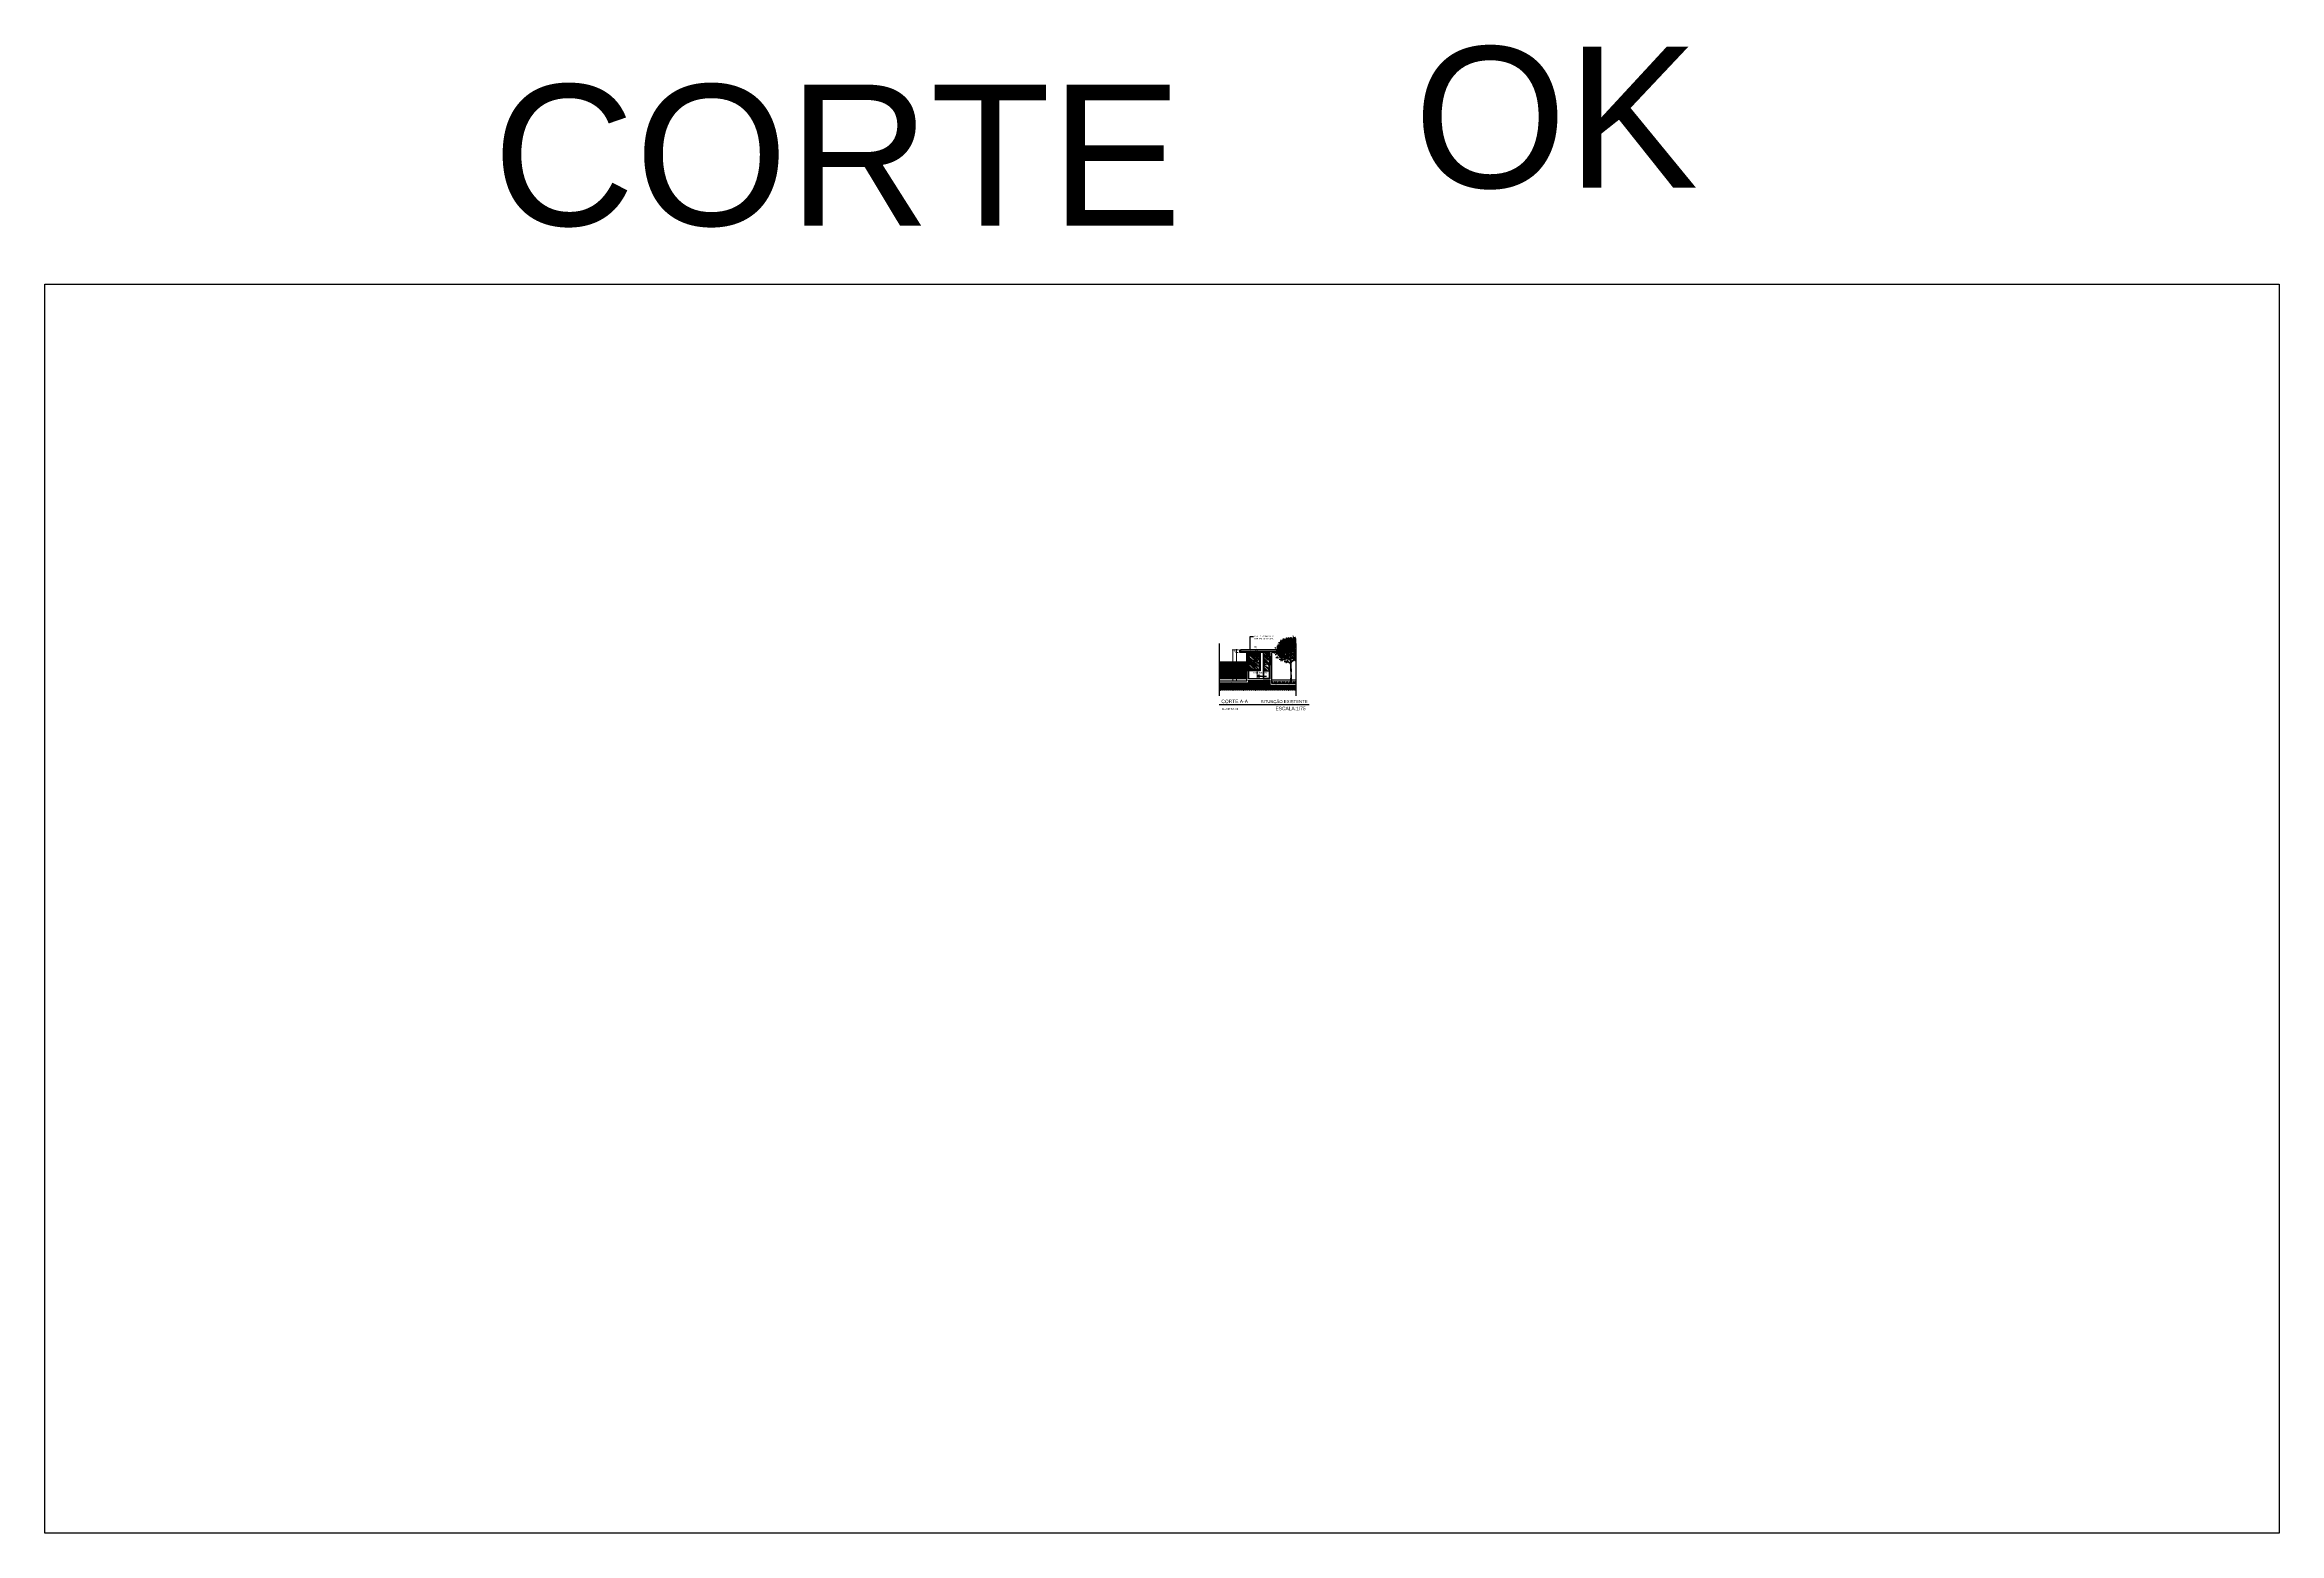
# Model space of a CAD drawing. Header units: metres. Extents: x 2146 to 3549, y -305 to 114.
# Drawn here: x 2759.4 to 2951.1, y -305 to -177.3 of the extents above; entities that cross this region are included whole.
import ezdxf
from ezdxf import colors
from ezdxf.entities.mleader import LeaderData, LeaderLine
from ezdxf.math import Vec2, Vec3

# ---------------------------------------------------------------- set-up
doc = ezdxf.new("R2010")
doc.units = ezdxf.units.M
doc.header["$LTSCALE"] = 6
doc.header["$MEASUREMENT"] = 0
doc.linetypes.add('DASHDOT', pattern=[1, 0.5, -0.25, 0, -0.25])
for name, color, linetype, lineweight in [('2prancha', 4, 'Continuous', 18), ('HACH', 251, 'Continuous', 5), ('texto', 3, 'Continuous', 25)]:
    doc.layers.add(name, color=color, linetype=linetype, lineweight=lineweight)
for name, color, linetype in [('COTA 1 100', 2, 'Continuous'), ('COTA DE NÍVEL', 7, 'Continuous'), ('Layout', 250, 'Continuous'), ('Layout-int', 1, 'Continuous'), ('PENA 0.05', 8, 'Continuous'), ('PENA 0.15', 7, 'Continuous'), ('PENA 0.2', 2, 'Continuous'), ('PENA 01', 1, 'Continuous'), ('PENA 02', 2, 'Continuous'), ('PENA 03', 3, 'Continuous'), ('PENA 06', 6, 'Continuous'), ('TXT ESPECIFICAÇÕES', 7, 'Continuous')]:
    doc.layers.add(name, color=color, linetype=linetype)
doc.styles.add('GRAF', font='GRAF.SHX')
doc.styles.add('Luana', font='arial.ttf')
doc.styles.get("Standard").update_dxf_attribs({"font": 'arial.ttf'})
doc.dimstyles.new('arial75', dxfattribs={"dimtxt": 0.15, "dimasz": 0.05, "dimexe": 0.075, "dimexo": 0.15, "dimgap": 0.075, "dimtad": 1, "dimzin": 4, "dimdsep": 46, "dimtxsty": 'Luana', "dimblk": 'ARCHTICK', "dimcen": 0, "dimclrd": 7, "dimclre": 7, "dimclrt": 256, "dimadec": 0, "dimazin": 0, "dimtfac": 1, "dimtix": 1, "dimtmove": 2, "dimatfit": 3, "dimldrblk": 'CLOSEDBLANK', "dimfxl": 0, "dimlwd": 5, "dimlwe": 5, "dimarcsym": 0})

# ---------------------------------------------------------------- blocks, each defined once
blk = doc.blocks.new('Arv017')
for points in [[(-886, 4150), (-889, 4166)], [(-618, 3975), (-889, 4157)], [(-41, 3278), (-256, 3519), (-889, 3902)], [(-889, 3885), (-296, 3492), (-889, 3591)], [(-349, 4324), (-28, 3908), (-68, 4673), (-497, 5773)], [(-188, 4995), (-470, 5102)], [(-14, 3278), (-28, 3841), (-376, 4324)], [(-41, 5384), (-322, 5760)], [(-68, 4512), (-282, 4686)], [(-28, 5129), (-269, 5424)], [(-41, 4767), (-242, 5169)], [(-41, 5277), (227, 5719)], [(-1, 4042), (-41, 5371)], [(-14, 5371), (26, 5934)], [(-14, 5357), (200, 5518)], [(13, 4405), (-14, 5156), (-1, 5330)], [(402, 3935), (26, 3546), (-1, 3788)], [(13, 2580), (53, 3439), (107, 3586), (375, 3868)], [(26, 4740), (160, 4928)], [(53, 3586), (26, 4351), (442, 4673)], [(26, 4418), (227, 4526)], [(40, 1694), (53, 3197), (120, 3492), (469, 3962), (831, 4163), (1461, 4109)], [(563, 5075), (697, 5250)], [(563, 4069), (845, 4203)], [(643, 4109), (1260, 4458)], [(898, 3841), (1314, 3881)], [(1019, 4324), (1099, 4619)], [(-54, -23), (-14, 2217), (-28, 3130), (-296, 3492)], [(-1, 3184), (-242, 3452)], [(-1, 3), (13, 2083), (80, -23)], [(2, 2837), (18, 3158)], [(7, 2123), (13, 2568)], [(66, 2754), (147, 2969), (375, 3170)], [(93, 2969), (482, 3264)], [(603, 3425), (482, 3264), (938, 3398)], [(979, 3734), (1448, 3533)], [(1233, 3626), (1408, 3667)]]:
    blk.add_lwpolyline(points)
at = {"layer": 'Layout-int', "color": 0}
for points in [[(-904, 4536), (-403, 4536)], [(-889, 7096), (893, 7096)], [(-889, 7033), (884, 7033)], [(-889, 6971), (874, 6971)], [(-889, 6908), (1432, 6908)], [(-889, 6846), (1401, 6846)], [(-889, 6784), (1846, 6784)], [(-889, 6721), (1856, 6721)], [(-889, 6659), (1827, 6659)], [(-889, 6596), (1799, 6596)], [(-889, 6534), (2140, 6534)], [(-889, 6471), (2074, 6471)], [(-889, 6409), (2008, 6409)], [(-889, 6346), (1942, 6346)], [(-889, 6284), (2009, 6284)], [(-889, 6222), (2005, 6222)], [(-889, 6159), (2000, 6159)], [(-889, 6097), (2210, 6097)], [(-889, 6034), (-40, 6034)], [(-889, 5972), (-67, 5972)], [(-889, 5909), (-817, 5909)], [(-889, 5847), (-814, 5847)], [(-889, 5785), (-810, 5785)], [(-889, 5535), (-785, 5535)], [(-889, 5472), (-432, 5472)], [(-889, 5410), (-415, 5410)], [(-889, 5347), (-399, 5347)], [(-889, 5285), (-756, 5285)], [(-889, 5223), (-659, 5223)], [(-889, 5160), (-563, 5160)], [(-889, 5098), (-466, 5098)], [(-889, 5035), (-805, 5035)], [(-889, 4973), (-794, 4973)], [(-889, 4910), (-782, 4910)], [(-889, 4848), (-770, 4848)], [(-889, 4786), (-882, 4786)], [(-889, 4723), (-811, 4723)], [(-889, 4661), (-739, 4661)], [(-889, 4598), (-456, 4598)], [(-889, 3849), (-775, 3849)], [(-864, 5722), (-807, 5722)], [(-859, 7158), (-141, 7158)], [(-851, 4473), (-350, 4473)], [(-840, 7221), (-266, 7221)], [(-821, 7283), (-252, 7283)], [(-805, 5035), (-370, 5035)], [(-798, 4411), (-667, 4411)], [(-798, 4224), (-394, 4224)], [(-797, 5909), (-94, 5909)], [(-767, 3911), (-244, 3911)], [(-762, 5847), (-443, 5847)], [(-753, 3849), (-139, 3849)], [(-752, 7345), (-405, 7345)], [(-745, 4348), (-709, 4348)], [(-738, 7470), (-694, 7470)], [(-738, 7408), (-613, 7408)], [(-738, 4661), (-264, 4661)], [(-735, 4973), (-556, 4973)], [(-729, 4161), (-663, 4161)], [(-726, 5785), (-406, 5785)], [(-725, 4723), (-323, 4723)], [(-713, 4786), (-381, 4786)], [(-700, 4848), (-439, 4848)], [(-691, 5722), (-497, 5722)], [(-688, 4910), (-497, 4910)], [(-684, 4286), (-448, 4286)], [(-673, 5285), (-383, 5285)], [(-668, 4348), (-502, 4348)], [(-661, 4099), (-559, 4099)], [(-656, 5660), (-481, 5660)], [(-653, 4411), (-297, 4411)], [(-643, 5535), (-448, 5535)], [(-620, 5597), (-464, 5597)], [(-592, 4036), (-454, 4036)], [(-533, 7408), (-389, 7408)], [(-523, 3974), (-349, 3974)], [(-482, 7470), (-373, 7470)], [(-467, 5722), (-369, 5722)], [(-431, 7533), (-357, 7533)], [(-417, 5223), (-366, 5223)], [(-415, 5847), (-174, 5847)], [(-414, 5660), (-333, 5660)], [(-382, 4348), (-243, 4348)], [(-380, 7595), (-341, 7595)], [(-362, 5597), (-296, 5597)], [(-341, 5785), (-131, 5785)], [(-336, 7345), (-234, 7345)], [(-329, 7658), (-324, 7658)], [(-309, 5535), (-260, 5535)], [(-276, 4598), (-206, 4598)], [(-268, 5722), (-88, 5722)], [(-256, 5472), (-223, 5472)], [(-220, 7408), (-216, 7408)], [(-204, 5410), (-187, 5410)], [(-195, 4286), (-190, 4286)], [(-194, 5660), (43, 5660)], [(-151, 5347), (-150, 5347)], [(-120, 5597), (12, 5597)], [(-108, 7408), (-88, 7408)], [(-108, 7345), (-44, 7345)], [(-108, 7283), (151, 7283)], [(-108, 7221), (147, 7221)], [(-108, 7158), (903, 7158)], [(-64, 5722), (74, 5722)], [(-55, 5785), (105, 5785)], [(-47, 5847), (137, 5847)], [(-47, 5535), (-19, 5535)], [(-39, 5909), (168, 5909)], [(-30, 5972), (199, 5972)], [(-22, 6034), (2170, 6034)], [(29, 7345), (154, 7345)], [(91, 7408), (157, 7408)], [(136, 4910), (158, 4910)], [(139, 4973), (190, 4973)], [(140, 5535), (187, 5535)], [(143, 5035), (221, 5035)], [(146, 5098), (252, 5098)], [(148, 5597), (264, 5597)], [(149, 5160), (403, 5160)], [(152, 5223), (387, 5223)], [(154, 7470), (160, 7470)], [(155, 5285), (370, 5285)], [(157, 5660), (341, 5660)], [(159, 5347), (354, 5347)], [(162, 7221), (528, 7221)], [(166, 5722), (418, 5722)], [(174, 5785), (494, 5785)], [(183, 5847), (2367, 5847)], [(183, 5410), (632, 5410)], [(191, 5909), (2463, 5909)], [(200, 5972), (2390, 5972)], [(223, 4224), (651, 4224)], [(238, 5472), (2352, 5472)], [(241, 7283), (560, 7283)], [(248, 3974), (862, 3974)], [(251, 4161), (583, 4161)], [(255, 5098), (419, 5098)], [(256, 5035), (435, 5035)], [(258, 4973), (712, 4973)], [(260, 4910), (630, 4910)], [(262, 4848), (549, 4848)], [(263, 4786), (467, 4786)], [(265, 4723), (386, 4723)], [(267, 4661), (304, 4661)], [(279, 4036), (551, 4036)], [(279, 3911), (1284, 3911)], [(293, 5535), (2359, 5535)], [(311, 3849), (572, 3849)], [(314, 4286), (764, 4286)], [(321, 7345), (412, 7345)], [(349, 5597), (1832, 5597)], [(366, 5347), (594, 5347)], [(401, 7408), (438, 7408)], [(404, 5660), (2206, 5660)], [(405, 4348), (819, 4348)], [(414, 4536), (662, 4536)], [(415, 5285), (557, 5285)], [(421, 4099), (567, 4099)], [(458, 4598), (863, 4598)], [(459, 5722), (2392, 5722)], [(464, 5223), (520, 5223)], [(491, 5035), (1976, 5035)], [(497, 4411), (814, 4411)], [(501, 4661), (908, 4661)], [(514, 5785), (2347, 5785)], [(544, 4723), (952, 4723)], [(560, 7221), (912, 7221)], [(572, 4036), (775, 4036)], [(588, 4786), (996, 4786)], [(588, 4473), (882, 4473)], [(605, 5098), (2029, 5098)], [(610, 3849), (1302, 3849)], [(631, 4848), (1040, 4848)], [(644, 7283), (735, 7283)], [(657, 5410), (2415, 5410)], [(657, 5347), (2289, 5347)], [(657, 5285), (2538, 5285)], [(674, 4910), (1870, 4910)], [(679, 4536), (897, 4536)], [(718, 4973), (1923, 4973)], [(720, 5160), (2096, 5160)], [(727, 7345), (761, 7345)], [(834, 5223), (2352, 5223)], [(872, 7283), (922, 7283)], [(878, 4099), (961, 4099)], [(884, 6971), (1463, 6971)], [(886, 4036), (1248, 4036)], [(895, 3974), (1266, 3974)], [(931, 7033), (1313, 7033)], [(978, 7096), (1355, 7096)], [(1024, 7158), (1036, 7158)], [(1024, 4161), (1250, 4161)], [(1042, 4099), (2033, 4099)], [(1062, 4848), (2531, 4848)], [(1068, 4786), (2502, 4786)], [(1075, 4723), (1267, 4723)], [(1081, 4661), (1158, 4661)], [(1196, 4536), (2271, 4536)], [(1206, 4348), (2267, 4348)], [(1210, 7158), (1262, 7158)], [(1236, 4598), (2496, 4598)], [(1246, 4286), (2065, 4286)], [(1257, 4036), (1917, 4036)], [(1265, 4473), (2205, 4473)], [(1281, 4661), (2639, 4661)], [(1324, 7158), (1396, 7158)], [(1326, 4723), (2515, 4723)], [(1326, 4224), (1713, 4224)], [(1334, 4411), (2236, 4411)], [(1358, 3974), (1801, 3974)], [(1406, 4161), (1915, 4161)], [(1418, 6846), (1569, 6846)], [(1423, 7221), (1438, 7221)], [(1458, 3911), (1753, 3911)], [(1534, 6908), (1569, 6908)], [(1588, 6846), (1820, 6846)], [(1681, 6908), (1794, 6908)], [(1821, 6596), (1931, 6596)], [(2054, 6159), (2250, 6159)], [(2142, 4036), (2434, 4036)], [(2173, 3974), (2643, 3974)], [(2197, 4099), (2457, 4099)], [(2204, 6222), (2289, 6222)], [(2204, 3911), (2257, 3911)], [(2208, 5098), (2492, 5098)], [(2322, 5160), (2394, 5160)], [(2333, 5035), (2418, 5035)], [(2357, 4910), (2561, 4910)], [(2359, 5597), (2373, 5597)], [(2371, 6034), (2399, 6034)], [(2496, 5597), (2748, 5597)], [(2499, 4161), (2506, 4161)], [(2543, 5660), (2588, 5660)], [(2556, 4473), (2728, 4473)], [(2609, 4411), (2641, 4411)], [(2738, 4786), (2924, 4786)], [(2739, 5660), (2810, 5660)], [(2765, 4848), (3018, 4848)], [(2793, 4910), (2855, 4910)], [(2820, 4973), (2836, 4973)], [(-889, 3787), (-441, 3787)], [(-889, 3724), (-522, 3724)], [(-889, 3662), (-697, 3662)], [(-889, 3599), (-648, 3599)], [(-889, 3474), (-702, 3474)], [(-659, 3537), (-600, 3537)], [(-645, 3662), (-419, 3662)], [(-551, 3474), (-318, 3474)], [(-420, 3599), (-316, 3599)], [(342, 3787), (588, 3787)], [(373, 3724), (605, 3724)], [(441, 3662), (622, 3662)], [(485, 3162), (505, 3162)], [(493, 3225), (1020, 3225)], [(502, 3287), (1161, 3287)], [(509, 3474), (540, 3474)], [(509, 3412), (647, 3412)], [(509, 3349), (936, 3349)], [(545, 3599), (639, 3599)], [(650, 3537), (655, 3537)], [(663, 3162), (812, 3162)], [(678, 3412), (751, 3412)], [(700, 3787), (978, 3787)], [(716, 3474), (751, 3474)], [(791, 3724), (969, 3724)], [(793, 3100), (868, 3100)], [(855, 3412), (1021, 3412)], [(881, 3662), (959, 3662)], [(922, 3037), (924, 3037)], [(991, 3787), (1320, 3787)], [(1095, 3474), (1106, 3474)], [(1412, 3662), (2021, 3662)], [(1436, 3599), (1807, 3599)], [(1461, 3537), (1744, 3537)], [(1471, 3724), (1615, 3724)], [(1485, 3474), (1541, 3474)], [(1510, 3412), (1520, 3412)], [(1658, 3474), (1794, 3474)], [(1802, 3412), (1843, 3412)]]:
    blk.add_lwpolyline(points, dxfattribs=at)
blk = doc.blocks.new('_ArchTick')
at = {"color": 0, "linetype": 'ByBlock', "const_width": 0.15}
blk.add_lwpolyline([(-0.5, -0.5), (0.5, 0.5)], dxfattribs=at)
blk = doc.blocks.new('*D42')
at = {"layer": 'COTA 1 100', "color": 7, "lineweight": 5}
for p, q in [((2863.52, -229.45), (2863.33, -229.45)), ((2863.4, -229.45), (2863.4, -231.7)), ((2863.52, -231.7), (2863.33, -231.7))]:
    blk.add_line(p, q, dxfattribs=at)
at = {"layer": 'Defpoints', "color": 0}
for p in [(2863.67, -229.45), (2863.4, -231.7), (2863.67, -231.7)]:
    blk.add_point(p, dxfattribs=at)
at = {"layer": 'COTA 1 100', "color": 7, "lineweight": 5, "xscale": 0.05, "yscale": 0.05, "zscale": 0.05}
for p, rotation in [((2863.4, -229.45), 90), ((2863.4, -231.7), 270)]:
    blk.add_blockref('_ArchTick', p, dxfattribs=dict(at, rotation=rotation))
at = {"layer": 'COTA 1 100', "insert": (2863.25, -230.57), "char_height": 0.15, "attachment_point": 5, "rotation": 90, "style": 'Luana'}
blk.add_mtext('2.25', dxfattribs=at)
blk = doc.blocks.new('_ClosedBlank')
at = {"layer": '2prancha', "color": 0, "lineweight": -2}
for p, q in [((-1, 0.2), (0, 0)), ((-1, 0.2), (-1, -0.2)), ((0, 0), (-1, -0.2))]:
    blk.add_line(p, q, dxfattribs=at)
blk = doc.blocks.new('*D43')
at = {"layer": 'COTA 1 100', "color": 7, "lineweight": 5}
for p, q in [((2863.44, -229.35), (2863.33, -229.35)), ((2863.52, -229.45), (2863.33, -229.45)), ((2863.4, -229.35), (2863.4, -229.3)), ((2863.4, -229.45), (2863.4, -229.35)), ((2863.4, -229.45), (2863.4, -229.5))]:
    blk.add_line(p, q, dxfattribs=at)
at = {"layer": 'Defpoints', "color": 0}
for p in [(2863.4, -229.35), (2863.59, -229.35), (2863.67, -229.45)]:
    blk.add_point(p, dxfattribs=at)
at = {"layer": 'COTA 1 100', "color": 7, "lineweight": 5, "xscale": 0.05, "yscale": 0.05, "zscale": 0.05}
for p, rotation in [((2863.4, -229.35), 270), ((2863.4, -229.45), 90)]:
    blk.add_blockref('_ArchTick', p, dxfattribs=dict(at, rotation=rotation))
at = {"layer": 'COTA 1 100', "insert": (2863.25, -229.4), "char_height": 0.15, "attachment_point": 5, "rotation": 90, "style": 'Luana'}
blk.add_mtext('.10', dxfattribs=at)
blk = doc.blocks.new('*D44')
at = {"layer": 'COTA 1 100', "color": 7, "lineweight": 5}
for p, q in [((2863.44, -229.2), (2863.33, -229.2)), ((2863.44, -229.35), (2863.33, -229.35)), ((2863.4, -229.2), (2863.4, -229.15)), ((2863.4, -229.35), (2863.4, -229.2)), ((2863.4, -229.35), (2863.4, -229.4))]:
    blk.add_line(p, q, dxfattribs=at)
at = {"layer": 'Defpoints', "color": 0}
for p in [(2863.4, -229.2), (2863.59, -229.2), (2863.59, -229.35)]:
    blk.add_point(p, dxfattribs=at)
at = {"layer": 'COTA 1 100', "color": 7, "lineweight": 5, "xscale": 0.05, "yscale": 0.05, "zscale": 0.05}
for p, rotation in [((2863.4, -229.2), 270), ((2863.4, -229.35), 90)]:
    blk.add_blockref('_ArchTick', p, dxfattribs=dict(at, rotation=rotation))
at = {"layer": 'COTA 1 100', "insert": (2863.25, -229.02), "char_height": 0.15, "attachment_point": 5, "rotation": 90, "style": 'Luana'}
blk.add_mtext('.15', dxfattribs=at)
blk = doc.blocks.new('*D45')
at = {"layer": 'COTA 1 100', "color": 7, "lineweight": 5}
for p, q in [((2861.77, -229.2), (2861.57, -229.2)), ((2861.77, -229.45), (2861.57, -229.45)), ((2861.64, -229.2), (2861.64, -229.15)), ((2861.64, -229.2), (2861.64, -229.45)), ((2861.64, -229.45), (2861.64, -229.5))]:
    blk.add_line(p, q, dxfattribs=at)
at = {"layer": 'Defpoints', "color": 0}
for p in [(2861.64, -229.45), (2861.92, -229.2), (2861.92, -229.45)]:
    blk.add_point(p, dxfattribs=at)
at = {"layer": 'COTA 1 100', "color": 7, "lineweight": 5, "xscale": 0.05, "yscale": 0.05, "zscale": 0.05}
for p, rotation in [((2861.64, -229.2), 270), ((2861.64, -229.45), 90)]:
    blk.add_blockref('_ArchTick', p, dxfattribs=dict(at, rotation=rotation))
at = {"layer": 'COTA 1 100', "insert": (2861.49, -229.32), "char_height": 0.15, "attachment_point": 5, "rotation": 90, "style": 'Luana'}
blk.add_mtext('.25', dxfattribs=at)
blk = doc.blocks.new('*D46')
at = {"layer": 'COTA 1 100', "color": 7, "lineweight": 5}
for p, q in [((2861.77, -229.45), (2861.57, -229.45)), ((2861.64, -229.45), (2861.64, -231.89)), ((2862.14, -231.89), (2861.57, -231.89))]:
    blk.add_line(p, q, dxfattribs=at)
at = {"layer": 'Defpoints', "color": 0}
for p in [(2861.92, -229.45), (2861.64, -231.89), (2862.52, -231.89)]:
    blk.add_point(p, dxfattribs=at)
at = {"layer": 'COTA 1 100', "color": 7, "lineweight": 5, "xscale": 0.05, "yscale": 0.05, "zscale": 0.05}
for p, rotation in [((2861.64, -229.45), 90), ((2861.64, -231.89), 270)]:
    blk.add_blockref('_ArchTick', p, dxfattribs=dict(at, rotation=rotation))
at = {"layer": 'COTA 1 100', "insert": (2861.49, -230.67), "char_height": 0.15, "attachment_point": 5, "rotation": 90, "style": 'Luana'}
blk.add_mtext('2.44', dxfattribs=at)
blk = doc.blocks.new('*D47')
at = {"layer": 'COTA 1 100', "color": 7, "lineweight": 5}
for p, q in [((2861.82, -229.2), (2861.25, -229.2)), ((2861.32, -229.2), (2861.32, -231.89)), ((2861.82, -231.89), (2861.25, -231.89))]:
    blk.add_line(p, q, dxfattribs=at)
at = {"layer": 'Defpoints', "color": 0}
for p in [(2862.02, -229.2), (2861.32, -231.89), (2862.02, -231.89)]:
    blk.add_point(p, dxfattribs=at)
at = {"layer": 'COTA 1 100', "color": 7, "lineweight": 5, "xscale": 0.05, "yscale": 0.05, "zscale": 0.05}
for p, rotation in [((2861.32, -229.2), 90), ((2861.32, -231.89), 270)]:
    blk.add_blockref('_ArchTick', p, dxfattribs=dict(at, rotation=rotation))
at = {"layer": 'COTA 1 100', "insert": (2861.17, -230.54), "char_height": 0.15, "attachment_point": 5, "rotation": 90, "style": 'Luana'}
blk.add_mtext('2.69', dxfattribs=at)
blk = doc.blocks.new('NIV02')
h = blk.add_hatch(color=256)
h.paths.add_polyline_path([(-43.1, -49, 0.414214), (-44.6, -50.5), (-43.1, -50.5)])
h.paths.add_polyline_path([(-43.1, -52, 0.414214), (-41.6, -50.5), (-43.1, -50.5)])
for p, q in [((-46.3, -50.5), (-28.7, -50.5)), ((-43.1, -47.4), (-43.1, -55.6))]:
    blk.add_line(p, q)
blk.add_lwpolyline([(-42.4, -54.3), (-43.1, -55.6), (-43.8, -54.3)])
blk.add_circle((-43.1, -50.5), 1.5)
at = {"style": 'GRAF'}
blk.add_attdef('ELEV', (-40.7, -50), '', height=1.26, dxfattribs=at)

msp = doc.modelspace()

# ---------------------------------------------------------------- hatches: boundary and pattern name
at = {"layer": 'HACH'}
h = msp.add_hatch(dxfattribs=at)
h.set_pattern_fill('AR-RROOF,_O', color=256, scale=0.2, angle=45)
h.set_pattern_definition([(135, (261.5457, -501.76155), (-0.169705627, 0.45254834), [3, -0.4, 1, -0.2]), (135, (261.42832, -501.50274), (0.32951176, 0.046669048), [0.6, -0.066, 1.2, -0.15]), (135, (261.5952, -501.57063), (-0.640638744, 0.830143361), [1.6, -0.28, 0.8, -0.2])])
h.paths.add_polyline_path([(2863.17, -230.94), (2863.609, -230.94), (2863.609, -229.73), (2863.17, -229.73)])
h.paths.add_polyline_path([(2863.14, -229.73), (2862.73, -229.73), (2862.73, -230.94), (2863.14, -230.94)])
h.paths.add_polyline_path([(2862.73, -229.51), (2862.73, -229.64), (2863.609, -229.64), (2863.609, -229.51)])
h.paths.add_polyline_path([(2864.449, -229.74), (2863.989, -229.74), (2863.989, -231), (2864.449, -231)])
h.paths.add_polyline_path([(2864.489, -229.67), (2864.489, -229.48), (2863.949, -229.48), (2863.949, -229.67)])
at = {"layer": 'HACH', "ltscale": 1.5}
h = msp.add_hatch(dxfattribs=at)
h.set_pattern_fill('DOTS', color=35, scale=0.5, angle=90, style=0)
h.set_pattern_definition([(90, (2864.669253, -232.089787), (-0.03125, 0.015625), [0, -0.03125])])
h.paths.add_polyline_path([(2866.762, -231.89), (2864.669, -231.89), (2864.669, -232.09), (2866.762, -232.09)])
at = {"layer": 'PENA 01', "ltscale": 1.5}
h = msp.add_hatch(dxfattribs=at)
h.set_pattern_fill('_USER', color=256, scale=0.1, angle=90, style=0, pattern_type=0)
h.set_pattern_definition([(90, (2862.46925, -231.69979), (0.1, 6e-18), [])])
h.paths.add_polyline_path([(2860.182, -231.65), (2860.182, -230.22), (2862.469, -230.22), (2862.469, -231.65)])
h = msp.add_hatch(dxfattribs=at)
h.set_pattern_fill('_USER', color=256, scale=0.1, angle=90, style=0, pattern_type=0)
h.set_pattern_definition([(90, (2862.48425, -231.69979), (0.1, 6e-18), [])])
h.paths.add_polyline_path([(2860.182, -231.65), (2860.182, -230.22), (2862.484, -230.22), (2862.484, -231.65)])
h = msp.add_hatch(dxfattribs=at)
h.set_pattern_fill('EARTH', color=256, scale=0.5, angle=45, style=0, double=1)
h.set_pattern_definition([(45, (4027.65575, 459.12537), (1e-17, 0.176776695), [0.125, -0.125]), (45, (4027.6226, 459.15852), (1e-17, 0.176776695), [0.125, -0.125]), (45, (4027.58945, 459.19167), (1e-17, 0.176776695), [0.125, -0.125]), (135, (4027.58945, 459.21376), (-0.176776695, 3e-17), [0.125, -0.125]), (135, (4027.6226, 459.24691), (-0.176776695, 3e-17), [0.125, -0.125]), (135, (4027.65575, 459.28005), (-0.176776695, 3e-17), [0.125, -0.125])])
h.paths.add_polyline_path([(2866.762, -232.661), (2866.762, -232.24), (2864.519, -232.24), (2864.519, -231.85), (2862.669, -231.85), (2862.669, -232.04), (2860.182, -232.04), (2860.182, -232.661)])

# ---------------------------------------------------------------- linework, layer by layer
msp.add_lwpolyline([(2759.422, -197.832), (2951.07, -197.832), (2951.07, -305.006), (2759.422, -305.006)], close=True)
at = {"layer": 'PENA 0.15'}
msp.add_lwpolyline([(2867.866, -233.933), (2860.146, -233.933)], dxfattribs=at)
at = {"layer": 'PENA 01'}
msp.add_line((2865.169, -229.2), (2862.019, -229.2), dxfattribs=at)
at = {"layer": 'PENA 01', "ltscale": 1.5}
for p, q in [((2863.639, -229.67), (2862.7, -229.67)), ((2863.639, -229.7), (2862.7, -229.7)), ((2863.14, -229.7), (2863.14, -230.97)), ((2863.949, -229.67), (2864.489, -229.67)), ((2863.949, -229.7), (2864.489, -229.7)), ((2862.469, -230.37), (2860.182, -230.37)), ((2862.469, -230.385), (2860.182, -230.385)), ((2862.469, -231.486), (2860.182, -231.486)), ((2862.469, -231.501), (2860.182, -231.501)), ((2863.989, -231), (2864.449, -231))]:
    msp.add_line(p, q, dxfattribs=at)
for points in [[(2863.669, -231), (2862.67, -231), (2862.67, -229.45), (2863.669, -229.45)], [(2863.639, -230.97), (2862.7, -230.97), (2862.7, -229.48), (2863.639, -229.48)], [(2863.609, -229.64), (2862.73, -229.64), (2862.73, -229.51), (2863.609, -229.51)], [(2863.14, -230.94), (2862.73, -230.94), (2862.73, -229.73), (2863.14, -229.73)], [(2863.14, -230.97), (2863.639, -230.97), (2863.639, -229.7), (2863.14, -229.7)], [(2863.17, -230.94), (2863.609, -230.94), (2863.609, -229.73), (2863.17, -229.73)], [(2864.489, -231.7), (2864.489, -229.48), (2863.949, -229.48), (2863.949, -231.7)], [(2863.989, -229.74), (2864.449, -229.74), (2864.449, -231.66), (2863.989, -231.66)]]:
    msp.add_lwpolyline(points, close=True, dxfattribs=at)
msp.add_lwpolyline([(2864.519, -231.7), (2864.519, -229.45), (2863.919, -229.45), (2863.919, -231.7), (2864.519, -231.7)], dxfattribs=at)
at = {"layer": 'PENA 02', "ltscale": 1.5}
for p, q in [((2862.519, -231), (2862.519, -229.45)), ((2864.519, -230.5), (2864.519, -229.8)), ((2864.669, -230.5), (2864.669, -229.8))]:
    msp.add_line(p, q, dxfattribs=at)
for points in [[(2862.669, -229.45), (2862.669, -231)], [(2862.469, -230.22), (2862.469, -231.7)], [(2862.519, -230.22), (2862.469, -230.22)], [(2862.519, -230.22), (2862.519, -231.7)]]:
    msp.add_lwpolyline(points, dxfattribs=at)
at = {"layer": 'PENA 02', "const_width": 0.09}
msp.add_lwpolyline([(2866.762, -232.24), (2864.519, -232.24), (2864.519, -231.85), (2862.669, -231.85), (2862.669, -232.04), (2860.182, -232.04)], dxfattribs=at)
at = {"layer": 'PENA 03', "linetype": 'DASHDOT', "ltscale": 1.5}
for p, q in [((2860.182, -233.166), (2860.182, -227.662)), ((2866.762, -233.166), (2866.762, -227.662))]:
    msp.add_line(p, q, dxfattribs=at)
at = {"layer": 'PENA 03'}
for p, q in [((2862.58, -231), (2862.58, -229.45)), ((2862.61, -231), (2862.61, -229.45)), ((2864.579, -230.5), (2864.579, -229.8)), ((2864.609, -230.5), (2864.609, -229.8)), ((2862.519, -231.7), (2860.182, -231.7)), ((2864.669, -231.79), (2866.762, -231.79))]:
    msp.add_line(p, q, dxfattribs=at)
at = {"layer": 'PENA 06'}
for p, q in [((2862.019, -229.35), (2862.019, -229.2)), ((2865.169, -229.35), (2862.019, -229.35)), ((2862.519, -229.45), (2862.669, -229.45)), ((2864.519, -229.8), (2864.519, -229.45)), ((2864.669, -229.8), (2864.519, -229.8)), ((2864.669, -229.8), (2864.669, -229.45)), ((2865.169, -229.2), (2865.169, -229.35)), ((2862.519, -231.89), (2860.182, -231.89)), ((2862.519, -231.89), (2862.519, -231)), ((2862.67, -231), (2862.519, -231)), ((2864.519, -231.7), (2862.669, -231.7)), ((2864.519, -231.7), (2864.519, -230.5)), ((2864.669, -230.5), (2864.519, -230.5)), ((2864.669, -232.09), (2864.669, -230.5)), ((2866.762, -232.09), (2864.669, -232.09))]:
    msp.add_line(p, q, dxfattribs=at)
for points in [[(2862.519, -229.45), (2861.919, -229.45), (2861.919, -229.2), (2862.019, -229.2)], [(2864.519, -229.45), (2862.669, -229.45)], [(2865.169, -229.2), (2865.269, -229.2), (2865.269, -229.45), (2864.669, -229.45)], [(2862.669, -231), (2862.669, -231.7)]]:
    msp.add_lwpolyline(points, dxfattribs=at)

# ---------------------------------------------------------------- block references
at = {"layer": 'COTA DE NÍVEL', "ltscale": 0.05}
ref = msp.add_blockref('NIV02', (2865.565, -229.088), dxfattribs=dict(at, xscale=0.04700033422459893, yscale=0.04700033422459893, zscale=0.04700033422459893))
ref.add_attrib('ELEV', '+ 7.99', (2863.654, -231.436), dxfattribs={"layer": '0', "height": 0.0938, "style": 'Luana'})
at = {"layer": 'Layout', "color": 72, "true_color": 0x5cb800, "xscale": -0.0005, "yscale": 0.0005, "zscale": 0.0005}
msp.add_blockref('Arv017', (2866.317, -231.878), dxfattribs=at)

# ---------------------------------------------------------------- texts
at = {"layer": 'PENA 0.05', "style": 'Luana'}
msp.add_text('SITUAÇÃO EXISTENTE', height=0.2625, dxfattribs=at).set_placement((2863.716, -233.783))
at = {"layer": 'PENA 0.05', "linetype": 'ByBlock', "style": 'Luana'}
msp.add_text('GUARITA 02', height=0.1725, dxfattribs=at).set_placement((2860.374, -234.373))
at = {"layer": 'PENA 0.2', "style": 'Luana'}
for s, p in [('CORTE A-A', (2860.336, -233.786)), ('ESCALA:1/75', (2864.975, -234.394))]:
    msp.add_text(s, height=0.3, dxfattribs=at).set_placement(p)
at = {"layer": 'texto', "ltscale": 0.05, "insert": (2876.828, -183.605), "char_height": 12.0913, "width": 187.07583, "attachment_point": 4, "style": 'Luana'}
msp.add_mtext('OK', dxfattribs=at)
at = {"layer": 'texto', "color": 7, "ltscale": 0.05, "insert": (2797.84, -186.856), "char_height": 12.0913, "width": 187.07583, "attachment_point": 4, "style": 'Luana'}
msp.add_mtext('CORTE', dxfattribs=at)
at = {"layer": 'texto', "color": 2, "ltscale": 0.05, "insert": (2863.668, -231.189), "char_height": 0.15, "width": 1.4505, "attachment_point": 5, "style": 'Luana'}
msp.add_mtext('GUARITA 02', dxfattribs=at)

# ---------------------------------------------------------------- dimensions: what is measured, and where the dimension line sits
at = {"layer": 'COTA 1 100'}
for base, p1, p2, picture, middle in [((2861.325, -231.89), (2862.019, -229.2), (2862.019, -231.89), '*D47', (2861.173, -230.545)), ((2861.642, -229.45), (2861.919, -229.2), (2861.919, -229.45), '*D45', (2861.49, -229.325)), ((2861.642, -231.89), (2861.919, -229.45), (2862.519, -231.89), '*D46', (2861.491, -230.67)), ((2863.4, -229.35), (2863.669, -229.45), (2863.594, -229.35), '*D43', (2863.249, -229.4)), ((2863.4, -231.7), (2863.669, -229.45), (2863.669, -231.7), '*D42', (2863.249, -230.575))]:
    dim = msp.add_linear_dim(base=base, p1=p1, p2=p2, angle=90, dimstyle='arial75', dxfattribs=at)
    dim.commit()
    dim.dimension.update_dxf_attribs({"geometry": picture, "text_midpoint": middle})
dim = msp.add_linear_dim(base=(2863.4, -229.2), p1=(2863.594, -229.35), p2=(2863.594, -229.2), angle=90, dimstyle='arial75', dxfattribs=at)
dim.commit()
dim.dimension.update_dxf_attribs({"geometry": '*D44', "text_midpoint": (2863.249, -229.021), "dimtype": 160})

# ---------------------------------------------------------------- leaders
at = {"layer": 'TXT ESPECIFICAÇÕES', "ltscale": 0.05}
ml = msp.add_multileader_mtext('Standard', dxfattribs=at)
ml.set_content('LAJE DE CONCRETO\\PIMPERMEABILIZADA', color=256)
ml.set_leader_properties()
ml.build(insert=Vec2(0, 0))
ml.multileader.update_dxf_attribs({"dogleg_length": 0.36, "arrow_head_size": 0.113})
ctx = ml.context
ctx.base_point, ctx.char_height, ctx.arrow_head_size, ctx.landing_gap_size, ctx.plane_origin = Vec3(2863.085, -228.067), 0.12, 0.113, 0.0675, Vec3(2862.744, -228.099)
notes = []
notes.append((ctx, [(0, (1, 1, 0), (2862.815, -228.067), (1, 0), 0.27, [(0, [(2862.815, -229.35)], 0, [])])]))
ctx.mtext.insert, ctx.mtext.flow_direction = Vec3(2863.153, -227.995), 5
for ctx, leaders in notes:
    for number, flags, end, landing, length, lines in leaders:
        leader = LeaderData()
        leader.index, (leader.has_last_leader_line, leader.has_dogleg_vector, leader.attachment_direction) = number, flags
        leader.last_leader_point, leader.dogleg_vector, leader.dogleg_length = Vec3(end), Vec3(landing), length
        for number, points, colour, breaks in lines:
            line = LeaderLine()
            line.index, line.vertices, line.color, line.breaks = number, Vec3.list(points), colors.encode_raw_color(colour), breaks
            leader.lines.append(line)
        ctx.leaders.append(leader)

doc.saveas('drawing.dxf')
